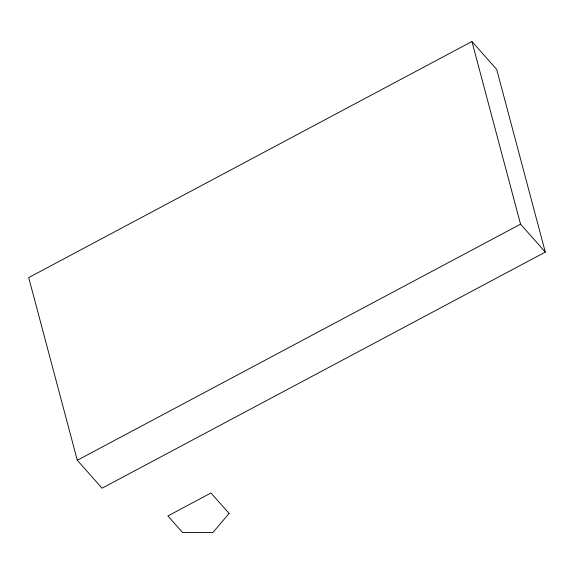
<?xml version="1.0" encoding="UTF-8"?>
<svg xmlns="http://www.w3.org/2000/svg" width="574" height="574" viewBox="0 0 574 574"><rect width="100%" height="100%" fill="white"/><g stroke="black" fill="none" stroke-linecap="round" stroke-linejoin="round"><path stroke-width="0.86" d="M471.936 41.5L28.7 277.601L77.303 460.269L102.064 488.194L545.3 252.094L496.697 69.425L471.936 41.5L520.546 224.169L545.3 252.094M77.303 460.269L520.546 224.169M229.112 513.443L212.911 532.5L182.539 532.464L167.888 515.94L210.974 492.987L229.112 513.443"/></g></svg>
